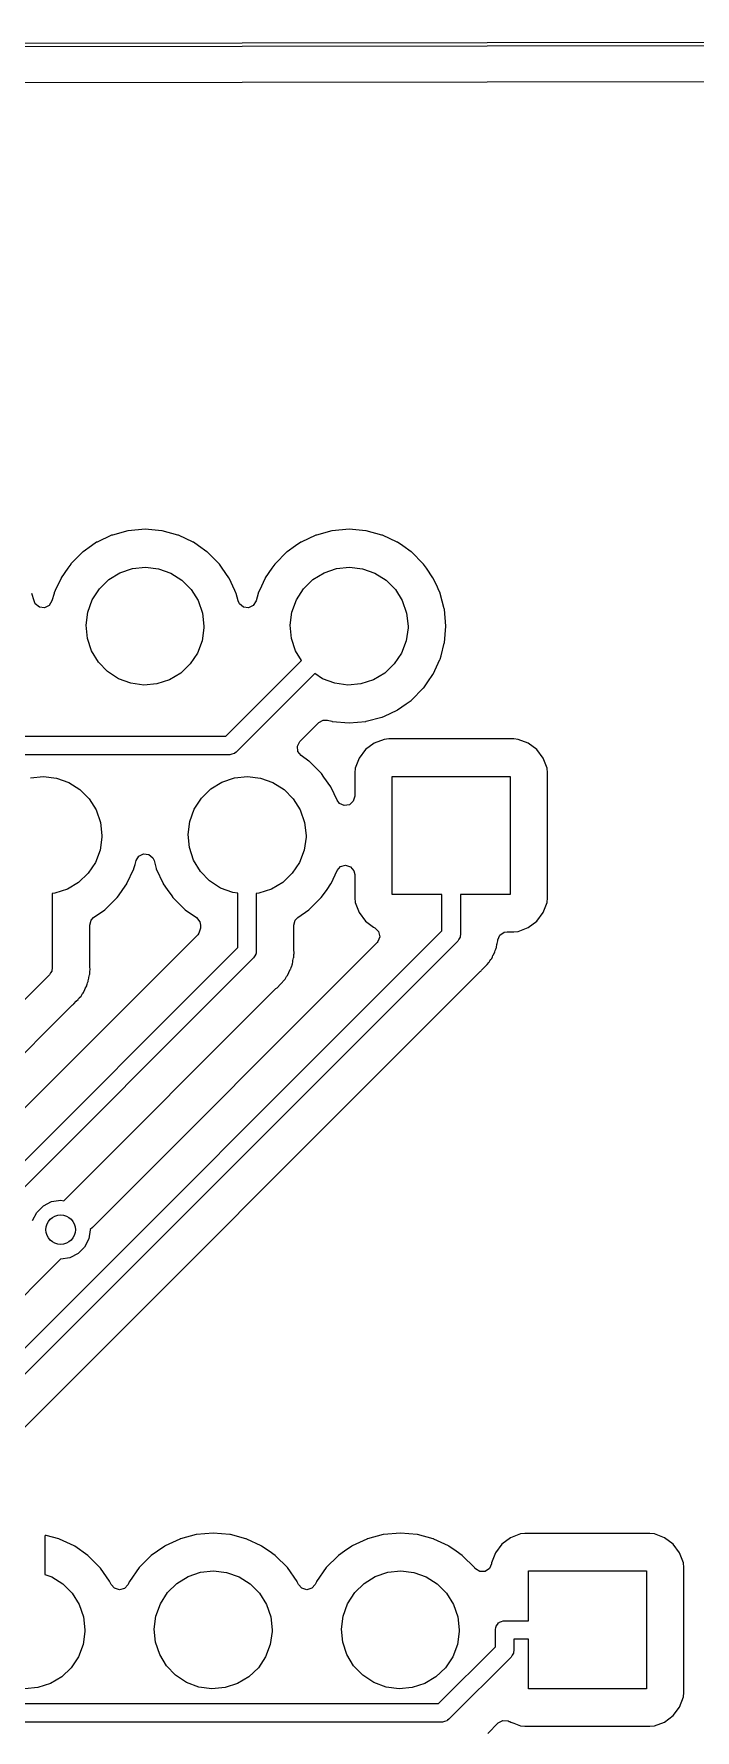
# Model space of a CAD drawing. Extents: x 0.3 to 11.5, y -8.2 to 3.2.
# Drawn here: x 7.102 to 7.455, y -2.125 to -1.219 of the extents above; entities that cross this region are included whole.
import ezdxf

# ---------------------------------------------------------------- set-up
doc = ezdxf.new("R2010")
doc.units = 0
doc.header["$MEASUREMENT"] = 0
doc.layers.add('BLACK', color=7, linetype='CONTINUOUS')

msp = doc.modelspace()

# ---------------------------------------------------------------- linework, layer by layer
at = {"layer": 'BLACK', "linetype": 'CONTINUOUS'}
for p, q in [((1.06674, -1.23051), (11.303, -1.2187)), ((11.302, -1.22067), (1.06772, -1.23248)), ((5.36919, -1.24655), (9.95893, -1.24126)), ((7.15184, -1.48417), (7.14355, -1.48639)), ((7.15205, -1.48411), (7.15184, -1.48417)), ((7.15184, -1.48417), (7.15184, -1.48417)), ((7.16103, -1.48333), (7.15205, -1.48411)), ((7.17001, -1.48411), (7.16103, -1.48333)), ((7.17022, -1.48417), (7.17001, -1.48411)), ((7.17851, -1.48639), (7.17022, -1.48417)), ((7.17022, -1.48417), (7.17022, -1.48417)), ((7.26089, -1.48417), (7.2526, -1.48639)), ((7.2611, -1.48411), (7.26089, -1.48417)), ((7.26089, -1.48417), (7.26089, -1.48417)), ((7.27008, -1.48333), (7.2611, -1.48411)), ((7.27906, -1.48411), (7.27008, -1.48333)), ((7.27927, -1.48417), (7.27906, -1.48411)), ((7.28756, -1.48639), (7.27927, -1.48417)), ((7.27927, -1.48417), (7.27927, -1.48417)), ((7.13239, -1.4922), (7.12796, -1.4953)), ((7.13517, -1.49025), (7.13239, -1.4922)), ((7.13537, -1.49016), (7.13517, -1.49025)), ((7.14314, -1.48654), (7.13537, -1.49016)), ((7.13537, -1.49016), (7.13537, -1.49016)), ((7.14334, -1.48645), (7.14314, -1.48654)), ((7.14314, -1.48654), (7.14314, -1.48654)), ((7.14355, -1.48639), (7.14334, -1.48645)), ((7.14355, -1.48639), (7.14355, -1.48639)), ((7.17871, -1.48645), (7.17851, -1.48639)), ((7.17851, -1.48639), (7.17851, -1.48639)), ((7.17891, -1.48654), (7.17871, -1.48645)), ((7.18669, -1.49016), (7.17891, -1.48654)), ((7.17891, -1.48654), (7.17891, -1.48654)), ((7.18688, -1.49025), (7.18669, -1.49016)), ((7.18669, -1.49016), (7.18669, -1.49016)), ((7.18967, -1.4922), (7.18688, -1.49025)), ((7.19409, -1.4953), (7.18967, -1.4922)), ((7.24144, -1.4922), (7.23702, -1.4953)), ((7.24423, -1.49025), (7.24144, -1.4922)), ((7.24442, -1.49016), (7.24423, -1.49025)), ((7.2522, -1.48654), (7.24442, -1.49016)), ((7.24442, -1.49016), (7.24442, -1.49016)), ((7.2524, -1.48645), (7.2522, -1.48654)), ((7.2522, -1.48654), (7.2522, -1.48654)), ((7.2526, -1.48639), (7.2524, -1.48645)), ((7.2526, -1.48639), (7.2526, -1.48639)), ((7.28777, -1.48645), (7.28756, -1.48639)), ((7.28756, -1.48639), (7.28756, -1.48639)), ((7.28797, -1.48654), (7.28777, -1.48645)), ((7.29574, -1.49016), (7.28797, -1.48654)), ((7.28797, -1.48654), (7.28797, -1.48654)), ((7.29594, -1.49025), (7.29574, -1.49016)), ((7.29574, -1.49016), (7.29574, -1.49016)), ((7.29872, -1.4922), (7.29594, -1.49025)), ((7.30315, -1.4953), (7.29872, -1.4922)), ((7.12129, -1.50198), (7.11977, -1.50415)), ((7.12141, -1.5018), (7.12129, -1.50198)), ((7.12129, -1.50198), (7.12129, -1.50198)), ((7.12779, -1.49543), (7.12141, -1.5018)), ((7.12796, -1.4953), (7.12779, -1.49543)), ((7.12796, -1.4953), (7.12796, -1.4953)), ((7.15426, -1.50428), (7.16125, -1.50354)), ((7.16125, -1.50354), (7.16822, -1.50438)), ((7.19427, -1.49543), (7.19409, -1.4953)), ((7.19409, -1.4953), (7.19409, -1.4953)), ((7.20064, -1.5018), (7.19427, -1.49543)), ((7.20077, -1.50198), (7.20064, -1.5018)), ((7.20229, -1.50415), (7.20077, -1.50198)), ((7.20077, -1.50198), (7.20077, -1.50198)), ((7.23034, -1.50198), (7.22882, -1.50415)), ((7.23047, -1.5018), (7.23034, -1.50198)), ((7.23034, -1.50198), (7.23034, -1.50198)), ((7.23684, -1.49543), (7.23047, -1.5018)), ((7.23702, -1.4953), (7.23684, -1.49543)), ((7.23702, -1.4953), (7.23702, -1.4953)), ((7.26332, -1.50428), (7.2703, -1.50354)), ((7.2703, -1.50354), (7.27727, -1.50438)), ((7.30332, -1.49543), (7.30315, -1.4953)), ((7.30315, -1.4953), (7.30315, -1.4953)), ((7.3097, -1.5018), (7.30332, -1.49543)), ((7.30982, -1.50198), (7.3097, -1.5018)), ((7.31134, -1.50415), (7.30982, -1.50198)), ((7.30982, -1.50198), (7.30982, -1.50198)), ((7.11615, -1.50938), (7.11308, -1.51596)), ((7.11624, -1.50918), (7.11615, -1.50938)), ((7.11615, -1.50938), (7.11615, -1.50938)), ((7.11977, -1.50415), (7.11624, -1.50918)), ((7.13662, -1.51513), (7.14164, -1.51022)), ((7.14164, -1.51022), (7.14762, -1.50654)), ((7.14762, -1.50654), (7.15426, -1.50428)), ((7.16822, -1.50438), (7.17483, -1.50673)), ((7.17483, -1.50673), (7.18076, -1.51049)), ((7.18076, -1.51049), (7.18571, -1.51548)), ((7.20581, -1.50918), (7.20229, -1.50415)), ((7.2059, -1.50938), (7.20581, -1.50918)), ((7.20897, -1.51596), (7.2059, -1.50938)), ((7.2059, -1.50938), (7.2059, -1.50938)), ((7.22521, -1.50938), (7.22214, -1.51596)), ((7.2253, -1.50918), (7.22521, -1.50938)), ((7.22521, -1.50938), (7.22521, -1.50938)), ((7.22882, -1.50415), (7.2253, -1.50918)), ((7.24567, -1.51513), (7.25069, -1.51022)), ((7.25069, -1.51022), (7.25667, -1.50654)), ((7.25667, -1.50654), (7.26332, -1.50428)), ((7.27727, -1.50438), (7.28389, -1.50673)), ((7.28389, -1.50673), (7.28982, -1.51049)), ((7.28982, -1.51049), (7.29477, -1.51548)), ((7.31487, -1.50918), (7.31134, -1.50415)), ((7.31496, -1.50938), (7.31487, -1.50918)), ((7.31726, -1.51431), (7.31496, -1.50938)), ((7.31496, -1.50938), (7.31496, -1.50938)), ((7.10171, -1.52161), (7.10062, -1.51756)), ((7.10239, -1.52311), (7.10171, -1.52161)), ((7.11129, -1.52161), (7.10984, -1.524)), ((7.11238, -1.51756), (7.11129, -1.52161)), ((7.11243, -1.51735), (7.11238, -1.51756)), ((7.11238, -1.51756), (7.11238, -1.51756)), ((7.11308, -1.51596), (7.11243, -1.51735)), ((7.13041, -1.52763), (7.13282, -1.52104)), ((7.13282, -1.52104), (7.13662, -1.51513)), ((7.18571, -1.51548), (7.18943, -1.52143)), ((7.18943, -1.52143), (7.19174, -1.52806)), ((7.20962, -1.51735), (7.20897, -1.51596)), ((7.20968, -1.51756), (7.20962, -1.51735)), ((7.21076, -1.52161), (7.20968, -1.51756)), ((7.20968, -1.51756), (7.20968, -1.51756)), ((7.21145, -1.52311), (7.21076, -1.52161)), ((7.22035, -1.52161), (7.21889, -1.524)), ((7.22143, -1.51756), (7.22035, -1.52161)), ((7.22149, -1.51735), (7.22143, -1.51756)), ((7.22143, -1.51756), (7.22143, -1.51756)), ((7.22214, -1.51596), (7.22149, -1.51735)), ((7.23947, -1.52763), (7.24187, -1.52104)), ((7.24187, -1.52104), (7.24567, -1.51513)), ((7.29477, -1.51548), (7.29849, -1.52143)), ((7.29849, -1.52143), (7.3008, -1.52806)), ((7.31803, -1.51596), (7.31726, -1.51431)), ((7.31868, -1.51735), (7.31803, -1.51596)), ((7.31873, -1.51756), (7.31868, -1.51735)), ((7.32095, -1.52585), (7.31873, -1.51756)), ((7.31873, -1.51756), (7.31873, -1.51756)), ((7.10455, -1.52489), (7.10239, -1.52311)), ((7.10732, -1.52522), (7.10455, -1.52489)), ((7.10984, -1.524), (7.10732, -1.52522)), ((7.12953, -1.5346), (7.13041, -1.52763)), ((7.19174, -1.52806), (7.19252, -1.53504)), ((7.2136, -1.52489), (7.21145, -1.52311)), ((7.21638, -1.52522), (7.2136, -1.52489)), ((7.21889, -1.524), (7.21638, -1.52522)), ((7.23859, -1.5346), (7.23947, -1.52763)), ((7.3008, -1.52806), (7.30158, -1.53504)), ((7.32101, -1.52606), (7.32095, -1.52585)), ((7.3218, -1.53504), (7.32101, -1.52606)), ((7.13022, -1.54159), (7.12953, -1.5346)), ((7.19251, -1.53592), (7.19153, -1.54287)), ((7.19252, -1.53504), (7.19251, -1.53592)), ((7.23927, -1.54159), (7.23859, -1.5346)), ((7.30157, -1.53592), (7.30059, -1.54287)), ((7.30158, -1.53504), (7.30157, -1.53592)), ((7.32101, -1.54402), (7.3218, -1.53504)), ((7.13244, -1.54825), (7.13022, -1.54159)), ((7.13607, -1.55426), (7.13244, -1.54825)), ((7.19153, -1.54287), (7.18904, -1.54944)), ((7.24149, -1.54825), (7.23927, -1.54159)), ((7.24467, -1.55349), (7.24149, -1.54825)), ((7.30059, -1.54287), (7.2981, -1.54944)), ((7.31917, -1.55087), (7.32095, -1.54423)), ((7.32095, -1.54423), (7.32101, -1.54402)), ((7.32095, -1.54423), (7.32095, -1.54423)), ((7.14095, -1.55931), (7.13607, -1.55426)), ((7.18515, -1.55528), (7.18007, -1.56013)), ((7.18904, -1.54944), (7.18515, -1.55528)), ((7.20424, -1.59392), (7.24467, -1.55349)), ((7.29421, -1.55528), (7.28913, -1.56013)), ((7.2981, -1.54944), (7.29421, -1.55528)), ((7.31496, -1.5607), (7.31859, -1.55292)), ((7.31859, -1.55292), (7.31868, -1.55273)), ((7.31859, -1.55292), (7.31859, -1.55292)), ((7.31868, -1.55273), (7.31917, -1.55087)), ((7.14683, -1.56315), (7.14095, -1.55931)), ((7.15341, -1.5656), (7.14683, -1.56315)), ((7.16037, -1.56653), (7.15341, -1.5656)), ((7.16736, -1.56589), (7.16037, -1.56653)), ((7.17404, -1.56372), (7.16736, -1.56589)), ((7.18007, -1.56013), (7.17404, -1.56372)), ((7.25168, -1.5604), (7.20976, -1.60232)), ((7.25588, -1.56315), (7.25168, -1.5604)), ((7.26246, -1.5656), (7.25588, -1.56315)), ((7.26942, -1.56653), (7.26246, -1.5656)), ((7.27642, -1.56589), (7.26942, -1.56653)), ((7.28309, -1.56372), (7.27642, -1.56589)), ((7.28913, -1.56013), (7.28309, -1.56372)), ((7.30993, -1.56794), (7.31208, -1.56488)), ((7.31208, -1.56488), (7.31487, -1.5609)), ((7.31487, -1.5609), (7.31496, -1.5607)), ((7.31496, -1.5607), (7.31496, -1.5607)), ((7.30049, -1.57664), (7.30315, -1.57478)), ((7.30315, -1.57478), (7.30332, -1.57465)), ((7.30315, -1.57478), (7.30315, -1.57478)), ((7.30332, -1.57465), (7.3097, -1.56828)), ((7.3097, -1.56828), (7.30993, -1.56794)), ((7.25381, -1.58658), (7.25627, -1.58524)), ((7.25627, -1.58524), (7.2586, -1.5853)), ((7.2586, -1.5853), (7.26089, -1.58591)), ((7.27927, -1.58591), (7.28756, -1.58369)), ((7.28756, -1.58369), (7.28777, -1.58363)), ((7.28756, -1.58369), (7.28756, -1.58369)), ((7.28777, -1.58363), (7.28894, -1.58309)), ((7.28894, -1.58309), (7.29574, -1.57992)), ((7.29574, -1.57992), (7.29594, -1.57982)), ((7.29574, -1.57992), (7.29574, -1.57992)), ((7.29594, -1.57982), (7.30049, -1.57664)), ((6.54469, -1.59392), (7.20424, -1.59392)), ((7.24378, -1.59662), (7.25381, -1.58658)), ((7.26089, -1.58591), (7.26089, -1.58591)), ((7.26089, -1.58591), (7.2611, -1.58597)), ((7.2611, -1.58597), (7.27008, -1.58675)), ((7.27008, -1.58675), (7.27906, -1.58597)), ((7.27906, -1.58597), (7.27927, -1.58591)), ((7.27927, -1.58591), (7.27927, -1.58591)), ((7.20628, -1.60376), (6.54673, -1.60376)), ((7.20744, -1.60342), (7.20628, -1.60376)), ((7.20863, -1.60317), (7.20744, -1.60342)), ((7.20883, -1.60302), (7.20863, -1.60317)), ((7.20894, -1.60298), (7.20883, -1.60302)), ((7.20906, -1.60285), (7.20894, -1.60298)), ((7.20976, -1.60232), (7.20906, -1.60285)), ((7.24241, -1.59922), (7.24378, -1.59662)), ((7.2427, -1.602), (7.24241, -1.59922)), ((7.24444, -1.60419), (7.2427, -1.602)), ((7.27881, -1.60105), (7.27537, -1.60564)), ((7.2834, -1.59761), (7.27881, -1.60105)), ((7.28877, -1.5956), (7.2834, -1.59761)), ((7.29122, -1.59533), (7.28877, -1.5956)), ((7.358, -1.59533), (7.29122, -1.59533)), ((7.36045, -1.5956), (7.358, -1.59533)), ((7.36582, -1.59761), (7.36045, -1.5956)), ((7.37041, -1.60105), (7.36582, -1.59761)), ((7.37385, -1.60564), (7.37041, -1.60105)), ((7.24862, -1.60711), (7.24444, -1.60419)), ((7.2488, -1.60724), (7.24862, -1.60711)), ((7.24862, -1.60711), (7.24862, -1.60711)), ((7.25517, -1.61361), (7.2488, -1.60724)), ((7.27336, -1.61101), (7.27309, -1.61346)), ((7.27537, -1.60564), (7.27336, -1.61101)), ((7.37586, -1.61101), (7.37385, -1.60564)), ((7.37613, -1.61346), (7.37586, -1.61101)), ((7.09974, -1.61609), (7.10672, -1.61536)), ((7.10672, -1.61536), (7.11369, -1.61619)), ((7.11369, -1.61619), (7.12031, -1.61854)), ((7.12031, -1.61854), (7.12624, -1.6223)), ((7.19616, -1.62203), (7.20214, -1.61835)), ((7.20214, -1.61835), (7.20879, -1.61609)), ((7.20879, -1.61609), (7.21577, -1.61536)), ((7.21577, -1.61536), (7.22275, -1.61619)), ((7.22275, -1.61619), (7.22936, -1.61854)), ((7.22936, -1.61854), (7.23529, -1.6223)), ((7.25529, -1.61379), (7.25517, -1.61361)), ((7.25663, -1.6157), (7.25529, -1.61379)), ((7.25529, -1.61379), (7.25529, -1.61379)), ((7.26034, -1.62099), (7.25663, -1.6157)), ((7.26043, -1.62119), (7.26034, -1.62099)), ((7.26364, -1.62807), (7.26043, -1.62119)), ((7.26043, -1.62119), (7.26043, -1.62119)), ((7.27309, -1.61346), (7.27309, -1.62597)), ((7.29311, -1.67835), (7.29311, -1.61535)), ((7.29311, -1.61535), (7.35611, -1.61535)), ((7.35611, -1.61535), (7.35611, -1.67835)), ((7.37613, -1.68024), (7.37613, -1.61346)), ((7.12624, -1.6223), (7.13118, -1.62729)), ((7.13118, -1.62729), (7.1349, -1.63324)), ((7.18734, -1.63285), (7.19115, -1.62694)), ((7.19115, -1.62694), (7.19616, -1.62203)), ((7.23529, -1.6223), (7.24024, -1.62729)), ((7.24024, -1.62729), (7.24396, -1.63324)), ((7.26489, -1.62972), (7.26364, -1.62807)), ((7.26743, -1.63088), (7.26489, -1.62972)), ((7.27019, -1.63048), (7.26743, -1.63088)), ((7.27231, -1.62865), (7.27019, -1.63048)), ((7.27309, -1.62597), (7.27231, -1.62865)), ((7.1349, -1.63324), (7.13721, -1.63987)), ((7.13721, -1.63987), (7.138, -1.64685)), ((7.18406, -1.64641), (7.18494, -1.63944)), ((7.18494, -1.63944), (7.18734, -1.63285)), ((7.24396, -1.63324), (7.24627, -1.63987)), ((7.24627, -1.63987), (7.24705, -1.64685)), ((7.13798, -1.64773), (7.13701, -1.65468)), ((7.138, -1.64685), (7.13798, -1.64773)), ((7.18475, -1.6534), (7.18406, -1.64641)), ((7.24704, -1.64773), (7.24606, -1.65468)), ((7.24705, -1.64685), (7.24704, -1.64773)), ((7.13701, -1.65468), (7.13451, -1.66125)), ((7.15624, -1.66027), (7.15769, -1.65789)), ((7.15769, -1.65789), (7.1602, -1.65667)), ((7.1602, -1.65667), (7.16298, -1.657)), ((7.16298, -1.657), (7.16514, -1.65878)), ((7.18696, -1.66006), (7.18475, -1.6534)), ((7.24606, -1.65468), (7.24357, -1.66125)), ((7.13063, -1.6671), (7.12554, -1.67194)), ((7.13451, -1.66125), (7.13063, -1.6671)), ((7.15138, -1.67251), (7.155, -1.66473)), ((7.155, -1.66473), (7.15509, -1.66454)), ((7.155, -1.66473), (7.155, -1.66473)), ((7.15509, -1.66454), (7.15568, -1.66236)), ((7.15568, -1.66236), (7.15624, -1.66027)), ((7.16514, -1.65878), (7.16582, -1.66027)), ((7.16582, -1.66027), (7.16638, -1.66236)), ((7.16638, -1.66236), (7.16696, -1.66454)), ((7.16696, -1.66454), (7.16705, -1.66473)), ((7.16705, -1.66473), (7.16705, -1.66473)), ((7.16705, -1.66473), (7.17068, -1.67251)), ((7.1906, -1.66607), (7.18696, -1.66006)), ((7.19548, -1.67112), (7.1906, -1.66607)), ((7.23968, -1.6671), (7.2346, -1.67194)), ((7.24357, -1.66125), (7.23968, -1.6671)), ((7.26043, -1.67251), (7.26364, -1.66563)), ((7.26364, -1.66563), (7.26549, -1.66354)), ((7.26549, -1.66354), (7.26817, -1.66277)), ((7.26817, -1.66277), (7.27085, -1.66358)), ((7.27085, -1.66358), (7.27266, -1.6657)), ((7.27266, -1.6657), (7.27309, -1.66773)), ((7.11951, -1.67553), (7.11283, -1.6777)), ((7.12554, -1.67194), (7.11951, -1.67553)), ((7.14676, -1.67916), (7.14921, -1.67568)), ((7.14921, -1.67568), (7.15128, -1.67271)), ((7.15128, -1.67271), (7.15138, -1.67251)), ((7.15138, -1.67251), (7.15138, -1.67251)), ((7.17068, -1.67251), (7.17068, -1.67251)), ((7.17068, -1.67251), (7.17077, -1.67271)), ((7.17077, -1.67271), (7.17285, -1.67568)), ((7.17285, -1.67568), (7.17529, -1.67916)), ((7.20135, -1.67496), (7.19548, -1.67112)), ((7.20794, -1.67741), (7.20135, -1.67496)), ((7.22857, -1.67553), (7.22189, -1.6777)), ((7.2346, -1.67194), (7.22857, -1.67553)), ((7.25582, -1.67916), (7.25826, -1.67568)), ((7.25826, -1.67568), (7.26034, -1.67271)), ((7.26034, -1.67271), (7.26043, -1.67251)), ((7.26043, -1.67251), (7.26043, -1.67251)), ((7.27309, -1.66773), (7.27309, -1.68024)), ((7.11283, -1.6777), (7.11142, -1.67783)), ((7.11142, -1.67783), (7.11142, -1.71791)), ((7.13974, -1.68646), (7.14611, -1.68009)), ((7.14611, -1.68009), (7.14676, -1.67916)), ((7.17529, -1.67916), (7.17594, -1.68009)), ((7.17594, -1.68009), (7.18231, -1.68646)), ((7.21063, -1.67777), (7.20794, -1.67741)), ((7.21063, -1.70682), (7.21063, -1.67777)), ((7.22189, -1.6777), (7.22048, -1.67783)), ((7.22048, -1.67783), (7.22048, -1.70885)), ((7.2488, -1.68646), (7.25517, -1.68009)), ((7.25517, -1.68009), (7.25582, -1.67916)), ((7.27309, -1.68024), (7.27336, -1.68269)), ((7.27336, -1.68269), (7.27537, -1.68806)), ((7.31969, -1.67835), (7.29311, -1.67835)), ((7.31969, -1.69776), (7.31969, -1.67835)), ((7.35611, -1.67835), (7.32953, -1.67835)), ((7.32953, -1.67835), (7.32953, -1.6998)), ((7.37385, -1.68806), (7.37586, -1.68269)), ((7.37586, -1.68269), (7.37613, -1.68024)), ((7.13144, -1.69486), (7.13223, -1.69218)), ((7.13223, -1.69218), (7.13356, -1.69079)), ((7.13356, -1.69079), (7.13956, -1.68659)), ((7.13956, -1.68659), (7.13974, -1.68646)), ((7.13956, -1.68659), (7.13956, -1.68659)), ((7.18231, -1.68646), (7.18249, -1.68659)), ((7.18249, -1.68659), (7.18249, -1.68659)), ((7.18249, -1.68659), (7.1885, -1.69079)), ((7.1885, -1.69079), (7.19024, -1.69298)), ((7.19024, -1.69298), (7.19061, -1.69486)), ((7.2405, -1.69486), (7.24128, -1.69218)), ((7.24128, -1.69218), (7.24261, -1.69079)), ((7.24261, -1.69079), (7.24862, -1.68659)), ((7.24862, -1.68659), (7.2488, -1.68646)), ((7.24862, -1.68659), (7.24862, -1.68659)), ((7.27537, -1.68806), (7.27881, -1.69265)), ((7.27881, -1.69265), (7.27956, -1.69321)), ((7.27956, -1.69321), (7.2831, -1.69586)), ((7.36582, -1.69609), (7.37041, -1.69265)), ((7.37041, -1.69265), (7.37385, -1.68806)), ((6.99397, -2.02348), (7.31969, -1.69776)), ((7.32809, -1.70328), (7.00237, -2.029)), ((7.18916, -1.69998), (7.03558, -1.85356)), ((7.13144, -1.7165), (7.13144, -1.69486)), ((7.18983, -1.69915), (7.18916, -1.69998)), ((7.19061, -1.69647), (7.18983, -1.69915)), ((7.19061, -1.69486), (7.19061, -1.69647)), ((7.2405, -1.70744), (7.2405, -1.69486)), ((7.2831, -1.69586), (7.2834, -1.69609)), ((7.2834, -1.69609), (7.28373, -1.69621)), ((7.28373, -1.69621), (7.28387, -1.69629)), ((7.28387, -1.69629), (7.28584, -1.69826)), ((7.28643, -1.701), (7.28545, -1.70361)), ((7.28584, -1.69826), (7.28643, -1.701)), ((7.32867, -1.70222), (7.32809, -1.70328)), ((7.32933, -1.7012), (7.32867, -1.70222)), ((7.32937, -1.70094), (7.32933, -1.7012)), ((7.32942, -1.70085), (7.32937, -1.70094)), ((7.32953, -1.6998), (7.32941, -1.70067)), ((7.32941, -1.70067), (7.32942, -1.70085)), ((7.34912, -1.70464), (7.34947, -1.70325)), ((7.34947, -1.70325), (7.34955, -1.70295)), ((7.34947, -1.70325), (7.34947, -1.70325)), ((7.34955, -1.70269), (7.35066, -1.70014)), ((7.34955, -1.70295), (7.34955, -1.70269)), ((7.35066, -1.70014), (7.35299, -1.69859)), ((7.35299, -1.69859), (7.35446, -1.69837)), ((7.35446, -1.69837), (7.358, -1.69837)), ((7.358, -1.69837), (7.36045, -1.6981)), ((7.36045, -1.6981), (7.36582, -1.69609)), ((6.89397, -2.02348), (7.21063, -1.70682)), ((7.21903, -1.71233), (6.90237, -2.029)), ((7.28499, -1.70414), (7.13287, -1.85627)), ((7.21962, -1.71127), (7.21903, -1.71233)), ((7.22027, -1.71025), (7.21962, -1.71127)), ((7.22031, -1.71), (7.22027, -1.71025)), ((7.22036, -1.7099), (7.22031, -1.71)), ((7.22048, -1.70885), (7.22035, -1.70972)), ((7.22035, -1.70972), (7.22036, -1.7099)), ((7.24006, -1.71369), (7.24042, -1.71231)), ((7.24042, -1.71231), (7.2405, -1.71201)), ((7.24042, -1.71231), (7.24042, -1.71231)), ((7.24052, -1.70791), (7.2405, -1.70744)), ((7.2405, -1.71121), (7.24056, -1.71043)), ((7.2405, -1.71201), (7.2405, -1.71121)), ((7.24068, -1.70964), (7.24052, -1.70791)), ((7.24056, -1.71043), (7.24063, -1.70995)), ((7.24063, -1.70995), (7.24068, -1.70964)), ((7.28545, -1.70361), (7.28499, -1.70414)), ((7.34625, -1.7126), (7.34664, -1.71169)), ((7.34664, -1.71169), (7.34694, -1.711)), ((7.34694, -1.711), (7.34715, -1.71058)), ((7.34715, -1.71058), (7.34798, -1.70905)), ((7.34798, -1.70905), (7.34818, -1.70828)), ((7.34818, -1.70828), (7.34843, -1.70754)), ((7.34843, -1.70754), (7.34863, -1.7071)), ((7.34863, -1.7071), (7.34875, -1.70681)), ((7.34863, -1.7071), (7.34863, -1.7071)), ((7.34875, -1.70681), (7.3488, -1.7065)), ((7.3488, -1.7065), (7.34902, -1.70509)), ((7.3488, -1.7065), (7.3488, -1.7065)), ((7.34902, -1.70509), (7.34912, -1.70464)), ((7.10998, -1.72139), (6.80237, -2.029)), ((7.03287, -2.02681), (7.34005, -1.71963)), ((7.11056, -1.72033), (7.10998, -1.72139)), ((7.11122, -1.71931), (7.11056, -1.72033)), ((7.11126, -1.71906), (7.11122, -1.71931)), ((7.11131, -1.71896), (7.11126, -1.71906)), ((7.11142, -1.71791), (7.1113, -1.71878)), ((7.1113, -1.71878), (7.11131, -1.71896)), ((7.13101, -1.72275), (7.13136, -1.72136)), ((7.13136, -1.72136), (7.13144, -1.72106)), ((7.13136, -1.72136), (7.13136, -1.72136)), ((7.13146, -1.71697), (7.13144, -1.7165)), ((7.13144, -1.72026), (7.1315, -1.71949)), ((7.13144, -1.72106), (7.13144, -1.72026)), ((7.13163, -1.7187), (7.13146, -1.71697)), ((7.1315, -1.71949), (7.13153, -1.71931)), ((7.13153, -1.71931), (7.13163, -1.7187)), ((7.23719, -1.72165), (7.23788, -1.72005)), ((7.23788, -1.72005), (7.23809, -1.71963)), ((7.23809, -1.71963), (7.23878, -1.71838)), ((7.23878, -1.71838), (7.23893, -1.71811)), ((7.23878, -1.71838), (7.23878, -1.71838)), ((7.23893, -1.71811), (7.23913, -1.71734)), ((7.23913, -1.71734), (7.23938, -1.7166)), ((7.23938, -1.7166), (7.23957, -1.71615)), ((7.23957, -1.71615), (7.2397, -1.71587)), ((7.23957, -1.71615), (7.23957, -1.71615)), ((7.2397, -1.71587), (7.23974, -1.71556)), ((7.23974, -1.71556), (7.23975, -1.71556)), ((7.23975, -1.71556), (7.23997, -1.71415)), ((7.23997, -1.71415), (7.24006, -1.71369)), ((7.34005, -1.71963), (7.34038, -1.71933)), ((7.34038, -1.71933), (7.34063, -1.71917)), ((7.34063, -1.71917), (7.34086, -1.71893)), ((7.34086, -1.71893), (7.34247, -1.71721)), ((7.34247, -1.71721), (7.34258, -1.7171)), ((7.34258, -1.7171), (7.34336, -1.71633)), ((7.34336, -1.71633), (7.34345, -1.7162)), ((7.34345, -1.7162), (7.34376, -1.71584)), ((7.34376, -1.71584), (7.34473, -1.7148)), ((7.34473, -1.7148), (7.34495, -1.71458)), ((7.34495, -1.71458), (7.34533, -1.71388)), ((7.34533, -1.71388), (7.34576, -1.71323)), ((7.34576, -1.71323), (7.34625, -1.7126)), ((7.11768, -1.84201), (7.231, -1.72868)), ((7.12814, -1.73071), (7.12883, -1.72911)), ((7.12883, -1.72911), (7.12903, -1.72869)), ((7.12903, -1.72869), (7.12987, -1.72716)), ((7.12987, -1.72716), (7.12995, -1.72686)), ((7.12995, -1.72686), (7.13007, -1.72639)), ((7.12995, -1.72686), (7.12995, -1.72686)), ((7.13007, -1.72639), (7.13032, -1.72565)), ((7.13032, -1.72565), (7.13033, -1.72565)), ((7.13033, -1.72565), (7.13064, -1.72492)), ((7.13064, -1.72492), (7.13069, -1.72459)), ((7.13069, -1.72459), (7.13091, -1.7232)), ((7.13091, -1.7232), (7.13101, -1.72275)), ((7.231, -1.72868), (7.23132, -1.72839)), ((7.23132, -1.72839), (7.23158, -1.72822)), ((7.23158, -1.72822), (7.23342, -1.72627)), ((7.23342, -1.72627), (7.23352, -1.72616)), ((7.23352, -1.72616), (7.2343, -1.72538)), ((7.2343, -1.72538), (7.2344, -1.72525)), ((7.2344, -1.72525), (7.2347, -1.7249)), ((7.2347, -1.7249), (7.23547, -1.72408)), ((7.23547, -1.72408), (7.23589, -1.72363)), ((7.23589, -1.72363), (7.23604, -1.72336)), ((7.23604, -1.72336), (7.23628, -1.72293)), ((7.23628, -1.72293), (7.2367, -1.72228)), ((7.2367, -1.72228), (7.237, -1.7219)), ((7.237, -1.7219), (7.23719, -1.72165)), ((7.237, -1.7219), (7.237, -1.7219)), ((7.02129, -1.83839), (7.12194, -1.73774)), ((7.12194, -1.73774), (7.12227, -1.73744)), ((7.12227, -1.73744), (7.12252, -1.73728)), ((7.12252, -1.73728), (7.12289, -1.73689)), ((7.12289, -1.73689), (7.12421, -1.73548)), ((7.12421, -1.73548), (7.12436, -1.73532)), ((7.12436, -1.73532), (7.12447, -1.73521)), ((7.12447, -1.73521), (7.12525, -1.73444)), ((7.12525, -1.73444), (7.12534, -1.73431)), ((7.12534, -1.73431), (7.12565, -1.73395)), ((7.12565, -1.73395), (7.12591, -1.73367)), ((7.12591, -1.73367), (7.12684, -1.73269)), ((7.12684, -1.73269), (7.12722, -1.73199)), ((7.12722, -1.73199), (7.12765, -1.73134)), ((7.12765, -1.73134), (7.12771, -1.73126)), ((7.12771, -1.73126), (7.12814, -1.73071)), ((7.10097, -1.85261), (7.10321, -1.84822)), ((7.10321, -1.84822), (7.10669, -1.84474)), ((7.10669, -1.84474), (7.11108, -1.8425)), ((7.11108, -1.8425), (7.11595, -1.84173)), ((7.11595, -1.84173), (7.11768, -1.84201)), ((7.13287, -1.85627), (7.13169, -1.85745)), ((7.13169, -1.85745), (7.1317, -1.85748)), ((7.13093, -1.86235), (7.12869, -1.86674)), ((7.1317, -1.85748), (7.13093, -1.86235)), ((7.11591, -1.87322), (6.982, -2.00714)), ((7.11595, -1.87323), (7.11591, -1.87322)), ((7.12082, -1.87246), (7.11595, -1.87323)), ((7.12521, -1.87022), (7.12082, -1.87246)), ((7.12869, -1.86674), (7.12521, -1.87022)), ((7.18826, -2.02039), (7.17997, -2.02261)), ((7.18847, -2.02033), (7.18826, -2.02039)), ((7.18826, -2.02039), (7.18826, -2.02039)), ((7.19744, -2.01955), (7.18847, -2.02033)), ((7.20642, -2.02033), (7.19744, -2.01955)), ((7.20663, -2.02039), (7.20642, -2.02033)), ((7.21492, -2.02261), (7.20663, -2.02039)), ((7.20663, -2.02039), (7.20663, -2.02039)), ((7.28826, -2.02039), (7.27997, -2.02261)), ((7.28847, -2.02033), (7.28826, -2.02039)), ((7.28826, -2.02039), (7.28826, -2.02039)), ((7.29744, -2.01955), (7.28847, -2.02033)), ((7.30642, -2.02033), (7.29744, -2.01955)), ((7.30663, -2.02039), (7.30642, -2.02033)), ((7.31492, -2.02261), (7.30663, -2.02039)), ((7.30663, -2.02039), (7.30663, -2.02039)), ((7.36161, -2.02001), (7.35624, -2.02202)), ((7.36405, -2.01974), (7.36161, -2.02001)), ((7.43084, -2.01974), (7.36405, -2.01974)), ((7.43328, -2.02001), (7.43084, -2.01974)), ((7.43865, -2.02202), (7.43328, -2.02001)), ((7.10758, -2.02082), (7.10744, -2.02114)), ((7.10744, -2.02114), (7.10744, -2.0416)), ((7.10813, -2.02081), (7.10758, -2.02082)), ((7.11492, -2.02263), (7.10813, -2.02081)), ((7.11532, -2.02278), (7.11492, -2.02263)), ((7.12309, -2.0264), (7.11532, -2.02278)), ((7.12347, -2.02662), (7.12309, -2.0264)), ((7.13049, -2.03154), (7.12347, -2.02662)), ((7.16761, -2.02926), (7.16438, -2.03152)), ((7.17159, -2.02648), (7.16761, -2.02926)), ((7.17178, -2.02638), (7.17159, -2.02648)), ((7.17956, -2.02276), (7.17178, -2.02638)), ((7.17178, -2.02638), (7.17178, -2.02638)), ((7.17976, -2.02267), (7.17956, -2.02276)), ((7.17956, -2.02276), (7.17956, -2.02276)), ((7.17997, -2.02261), (7.17976, -2.02267)), ((7.17997, -2.02261), (7.17997, -2.02261)), ((7.21513, -2.02267), (7.21492, -2.02261)), ((7.21492, -2.02261), (7.21492, -2.02261)), ((7.21533, -2.02276), (7.21513, -2.02267)), ((7.2231, -2.02638), (7.21533, -2.02276)), ((7.21533, -2.02276), (7.21533, -2.02276)), ((7.2233, -2.02648), (7.2231, -2.02638)), ((7.2231, -2.02638), (7.2231, -2.02638)), ((7.22728, -2.02926), (7.2233, -2.02648)), ((7.23051, -2.03152), (7.22728, -2.02926)), ((7.26761, -2.02926), (7.26438, -2.03152)), ((7.27159, -2.02648), (7.26761, -2.02926)), ((7.27178, -2.02638), (7.27159, -2.02648)), ((7.27956, -2.02276), (7.27178, -2.02638)), ((7.27178, -2.02638), (7.27178, -2.02638)), ((7.27976, -2.02267), (7.27956, -2.02276)), ((7.27956, -2.02276), (7.27956, -2.02276)), ((7.27997, -2.02261), (7.27976, -2.02267)), ((7.27997, -2.02261), (7.27997, -2.02261)), ((7.31513, -2.02267), (7.31492, -2.02261)), ((7.31492, -2.02261), (7.31492, -2.02261)), ((7.31533, -2.02276), (7.31513, -2.02267)), ((7.3231, -2.02638), (7.31533, -2.02276)), ((7.31533, -2.02276), (7.31533, -2.02276)), ((7.3233, -2.02648), (7.3231, -2.02638)), ((7.3231, -2.02638), (7.3231, -2.02638)), ((7.32728, -2.02926), (7.3233, -2.02648)), ((7.33051, -2.03152), (7.32728, -2.02926)), ((7.35165, -2.02546), (7.34821, -2.03005)), ((7.35624, -2.02202), (7.35165, -2.02546)), ((7.44324, -2.02546), (7.43865, -2.02202)), ((7.44668, -2.03005), (7.44324, -2.02546)), ((7.13083, -2.03181), (7.13049, -2.03154)), ((7.13689, -2.03788), (7.13083, -2.03181)), ((7.13717, -2.03821), (7.13689, -2.03788)), ((7.14209, -2.04524), (7.13717, -2.03821)), ((7.15783, -2.03802), (7.15266, -2.0454)), ((7.1642, -2.03165), (7.15783, -2.03802)), ((7.16438, -2.03152), (7.1642, -2.03165)), ((7.16438, -2.03152), (7.16438, -2.03152)), ((7.23069, -2.03165), (7.23051, -2.03152)), ((7.23051, -2.03152), (7.23051, -2.03152)), ((7.23706, -2.03802), (7.23069, -2.03165)), ((7.24223, -2.0454), (7.23706, -2.03802)), ((7.25783, -2.03802), (7.25266, -2.0454)), ((7.2642, -2.03165), (7.25783, -2.03802)), ((7.26438, -2.03152), (7.2642, -2.03165)), ((7.26438, -2.03152), (7.26438, -2.03152)), ((7.33069, -2.03165), (7.33051, -2.03152)), ((7.33051, -2.03152), (7.33051, -2.03152)), ((7.33706, -2.03802), (7.33069, -2.03165)), ((7.33718, -2.0382), (7.33706, -2.03802)), ((7.33731, -2.03835), (7.33718, -2.0382)), ((7.33758, -2.03869), (7.33731, -2.03835)), ((7.33999, -2.04012), (7.33758, -2.03869)), ((7.34508, -2.03843), (7.34278, -2.04002)), ((7.34607, -2.03603), (7.34508, -2.03843)), ((7.34609, -2.03603), (7.34607, -2.03603)), ((7.34611, -2.03593), (7.34609, -2.03603)), ((7.34615, -2.03585), (7.34611, -2.03593)), ((7.3462, -2.03542), (7.34615, -2.03585)), ((7.34821, -2.03005), (7.3462, -2.03542)), ((7.44869, -2.03542), (7.44668, -2.03005)), ((7.44896, -2.03787), (7.44869, -2.03542)), ((7.44896, -2.10465), (7.44896, -2.03787)), ((7.10744, -2.0416), (7.11125, -2.04295)), ((7.11125, -2.04295), (7.11718, -2.04671)), ((7.11718, -2.04671), (7.12213, -2.0517)), ((7.1423, -2.04561), (7.14209, -2.04524)), ((7.14294, -2.04697), (7.1423, -2.04561)), ((7.14472, -2.04903), (7.14294, -2.04697)), ((7.15193, -2.04697), (7.15008, -2.04907)), ((7.15257, -2.0456), (7.15193, -2.04697)), ((7.15266, -2.0454), (7.15257, -2.0456)), ((7.15257, -2.0456), (7.15257, -2.0456)), ((7.17304, -2.05135), (7.17805, -2.04644)), ((7.17805, -2.04644), (7.18403, -2.04276)), ((7.18403, -2.04276), (7.19068, -2.0405)), ((7.19068, -2.0405), (7.19766, -2.03976)), ((7.19766, -2.03976), (7.20464, -2.0406)), ((7.20464, -2.0406), (7.21125, -2.04295)), ((7.21125, -2.04295), (7.21718, -2.04671)), ((7.21718, -2.04671), (7.22213, -2.0517)), ((7.24232, -2.0456), (7.24223, -2.0454)), ((7.24295, -2.04695), (7.24232, -2.0456)), ((7.24232, -2.0456), (7.24232, -2.0456)), ((7.24473, -2.049), (7.24295, -2.04695)), ((7.25194, -2.04695), (7.25009, -2.04904)), ((7.25257, -2.0456), (7.25194, -2.04695)), ((7.25266, -2.0454), (7.25257, -2.0456)), ((7.25257, -2.0456), (7.25257, -2.0456)), ((7.27304, -2.05135), (7.27805, -2.04644)), ((7.27805, -2.04644), (7.28403, -2.04276)), ((7.28403, -2.04276), (7.29068, -2.0405)), ((7.29068, -2.0405), (7.29766, -2.03976)), ((7.29766, -2.03976), (7.30464, -2.0406)), ((7.30464, -2.0406), (7.31125, -2.04295)), ((7.31125, -2.04295), (7.31718, -2.04671)), ((7.31718, -2.04671), (7.32213, -2.0517)), ((7.34278, -2.04002), (7.33999, -2.04012)), ((7.36595, -2.06634), (7.36595, -2.03976)), ((7.36595, -2.03976), (7.42894, -2.03976)), ((7.42894, -2.03976), (7.42894, -2.10276)), ((7.12213, -2.0517), (7.12585, -2.05765)), ((7.14739, -2.04983), (7.14472, -2.04903)), ((7.15008, -2.04907), (7.14739, -2.04983)), ((7.16923, -2.05726), (7.17304, -2.05135)), ((7.22213, -2.0517), (7.22585, -2.05765)), ((7.24741, -2.04981), (7.24473, -2.049)), ((7.25009, -2.04904), (7.24741, -2.04981)), ((7.26923, -2.05726), (7.27304, -2.05135)), ((7.32213, -2.0517), (7.32585, -2.05765)), ((7.12585, -2.05765), (7.12816, -2.06428)), ((7.12816, -2.06428), (7.12894, -2.07126)), ((7.16595, -2.07082), (7.16683, -2.06385)), ((7.16683, -2.06385), (7.16923, -2.05726)), ((7.22585, -2.05765), (7.22816, -2.06428)), ((7.22816, -2.06428), (7.22894, -2.07126)), ((7.26595, -2.07082), (7.26683, -2.06385)), ((7.26683, -2.06385), (7.26923, -2.05726)), ((7.32585, -2.05765), (7.32816, -2.06428)), ((7.32816, -2.06428), (7.32894, -2.07126)), ((7.12893, -2.07214), (7.12795, -2.07909)), ((7.12894, -2.07126), (7.12893, -2.07214)), ((7.16664, -2.07781), (7.16595, -2.07082)), ((7.22893, -2.07214), (7.22795, -2.07909)), ((7.22894, -2.07126), (7.22893, -2.07214)), ((7.26664, -2.07781), (7.26595, -2.07082)), ((7.32893, -2.07214), (7.32795, -2.07909)), ((7.32894, -2.07126), (7.32893, -2.07214)), ((7.34823, -2.07126), (7.34843, -2.06986)), ((7.34823, -2.0803), (7.34823, -2.07126)), ((7.34843, -2.06986), (7.34862, -2.06956)), ((7.34862, -2.06956), (7.34868, -2.06921)), ((7.34868, -2.06921), (7.34936, -2.06842)), ((7.34936, -2.06842), (7.34993, -2.06753)), ((7.34993, -2.06753), (7.35026, -2.06739)), ((7.35026, -2.06739), (7.35049, -2.06712)), ((7.35049, -2.06712), (7.3515, -2.06682)), ((7.3515, -2.06682), (7.35246, -2.06639)), ((7.35246, -2.06639), (7.35281, -2.06644)), ((7.35281, -2.06644), (7.35315, -2.06634)), ((7.35315, -2.06634), (7.36595, -2.06634)), ((7.12795, -2.07909), (7.12546, -2.08566)), ((7.16885, -2.08447), (7.16664, -2.07781)), ((7.22795, -2.07909), (7.22546, -2.08566)), ((7.26885, -2.08447), (7.26664, -2.07781)), ((7.31789, -2.11063), (7.34823, -2.0803)), ((7.32795, -2.07909), (7.32546, -2.08566)), ((7.35787, -2.08374), (7.35721, -2.08475)), ((7.3579, -2.08348), (7.35787, -2.08374)), ((7.35796, -2.08339), (7.3579, -2.08348)), ((7.35807, -2.08234), (7.35795, -2.08321)), ((7.35795, -2.08321), (7.35796, -2.08339)), ((7.36595, -2.07618), (7.35807, -2.07618)), ((7.35807, -2.07618), (7.35807, -2.08234)), ((7.36595, -2.10276), (7.36595, -2.07618)), ((7.12157, -2.09151), (7.11649, -2.09635)), ((7.12546, -2.08566), (7.12157, -2.09151)), ((7.17249, -2.09048), (7.16885, -2.08447)), ((7.17737, -2.09553), (7.17249, -2.09048)), ((7.22157, -2.09151), (7.21649, -2.09635)), ((7.22546, -2.08566), (7.22157, -2.09151)), ((7.27249, -2.09048), (7.26885, -2.08447)), ((7.27737, -2.09553), (7.27249, -2.09048)), ((7.32157, -2.09151), (7.31649, -2.09635)), ((7.32546, -2.08566), (7.32157, -2.09151)), ((7.35663, -2.08582), (7.32341, -2.11903)), ((7.35721, -2.08475), (7.35663, -2.08582)), ((7.10378, -2.10211), (7.09679, -2.10275)), ((7.11046, -2.09994), (7.10378, -2.10211)), ((7.11649, -2.09635), (7.11046, -2.09994)), ((7.18324, -2.09937), (7.17737, -2.09553)), ((7.18983, -2.10182), (7.18324, -2.09937)), ((7.19679, -2.10275), (7.18983, -2.10182)), ((7.20378, -2.10211), (7.19679, -2.10275)), ((7.21046, -2.09994), (7.20378, -2.10211)), ((7.21649, -2.09635), (7.21046, -2.09994)), ((7.28324, -2.09937), (7.27737, -2.09553)), ((7.28983, -2.10182), (7.28324, -2.09937)), ((7.29679, -2.10275), (7.28983, -2.10182)), ((7.30378, -2.10211), (7.29679, -2.10275)), ((7.31046, -2.09994), (7.30378, -2.10211)), ((7.31649, -2.09635), (7.31046, -2.09994)), ((6.99042, -2.11063), (7.31789, -2.11063)), ((7.42894, -2.10276), (7.36595, -2.10276)), ((7.44668, -2.11247), (7.44869, -2.1071)), ((7.44869, -2.1071), (7.44896, -2.10465)), ((7.3211, -2.12014), (7.31993, -2.12048)), ((7.32228, -2.11988), (7.3211, -2.12014)), ((7.32249, -2.11973), (7.32228, -2.11988)), ((7.32259, -2.1197), (7.32249, -2.11973)), ((7.32271, -2.11956), (7.32259, -2.1197)), ((7.32341, -2.11903), (7.32271, -2.11956)), ((7.34978, -2.12098), (7.35224, -2.11964)), ((7.35224, -2.11964), (7.35503, -2.11984)), ((7.35503, -2.11984), (7.35567, -2.12013)), ((7.35567, -2.12013), (7.35595, -2.12028)), ((7.43865, -2.1205), (7.44324, -2.11706)), ((7.44324, -2.11706), (7.44668, -2.11247)), ((7.31993, -2.12048), (6.99246, -2.12048)), ((7.34416, -2.1266), (7.34978, -2.12098)), ((7.35595, -2.12028), (7.35624, -2.1205)), ((7.35624, -2.1205), (7.35657, -2.12062)), ((7.35657, -2.12062), (7.35657, -2.12062)), ((7.35657, -2.12062), (7.35807, -2.12118)), ((7.35807, -2.12118), (7.36161, -2.12251)), ((7.36161, -2.12251), (7.36405, -2.12278)), ((7.36405, -2.12278), (7.43084, -2.12278)), ((7.43084, -2.12278), (7.43328, -2.12251)), ((7.43328, -2.12251), (7.43865, -2.1205))]:
    msp.add_line(p, q, dxfattribs=at)
at = {"layer": 'BLACK'}
msp.add_circle((7.11595, -1.85748), 0.00787, dxfattribs=at)

doc.saveas('drawing.dxf')
